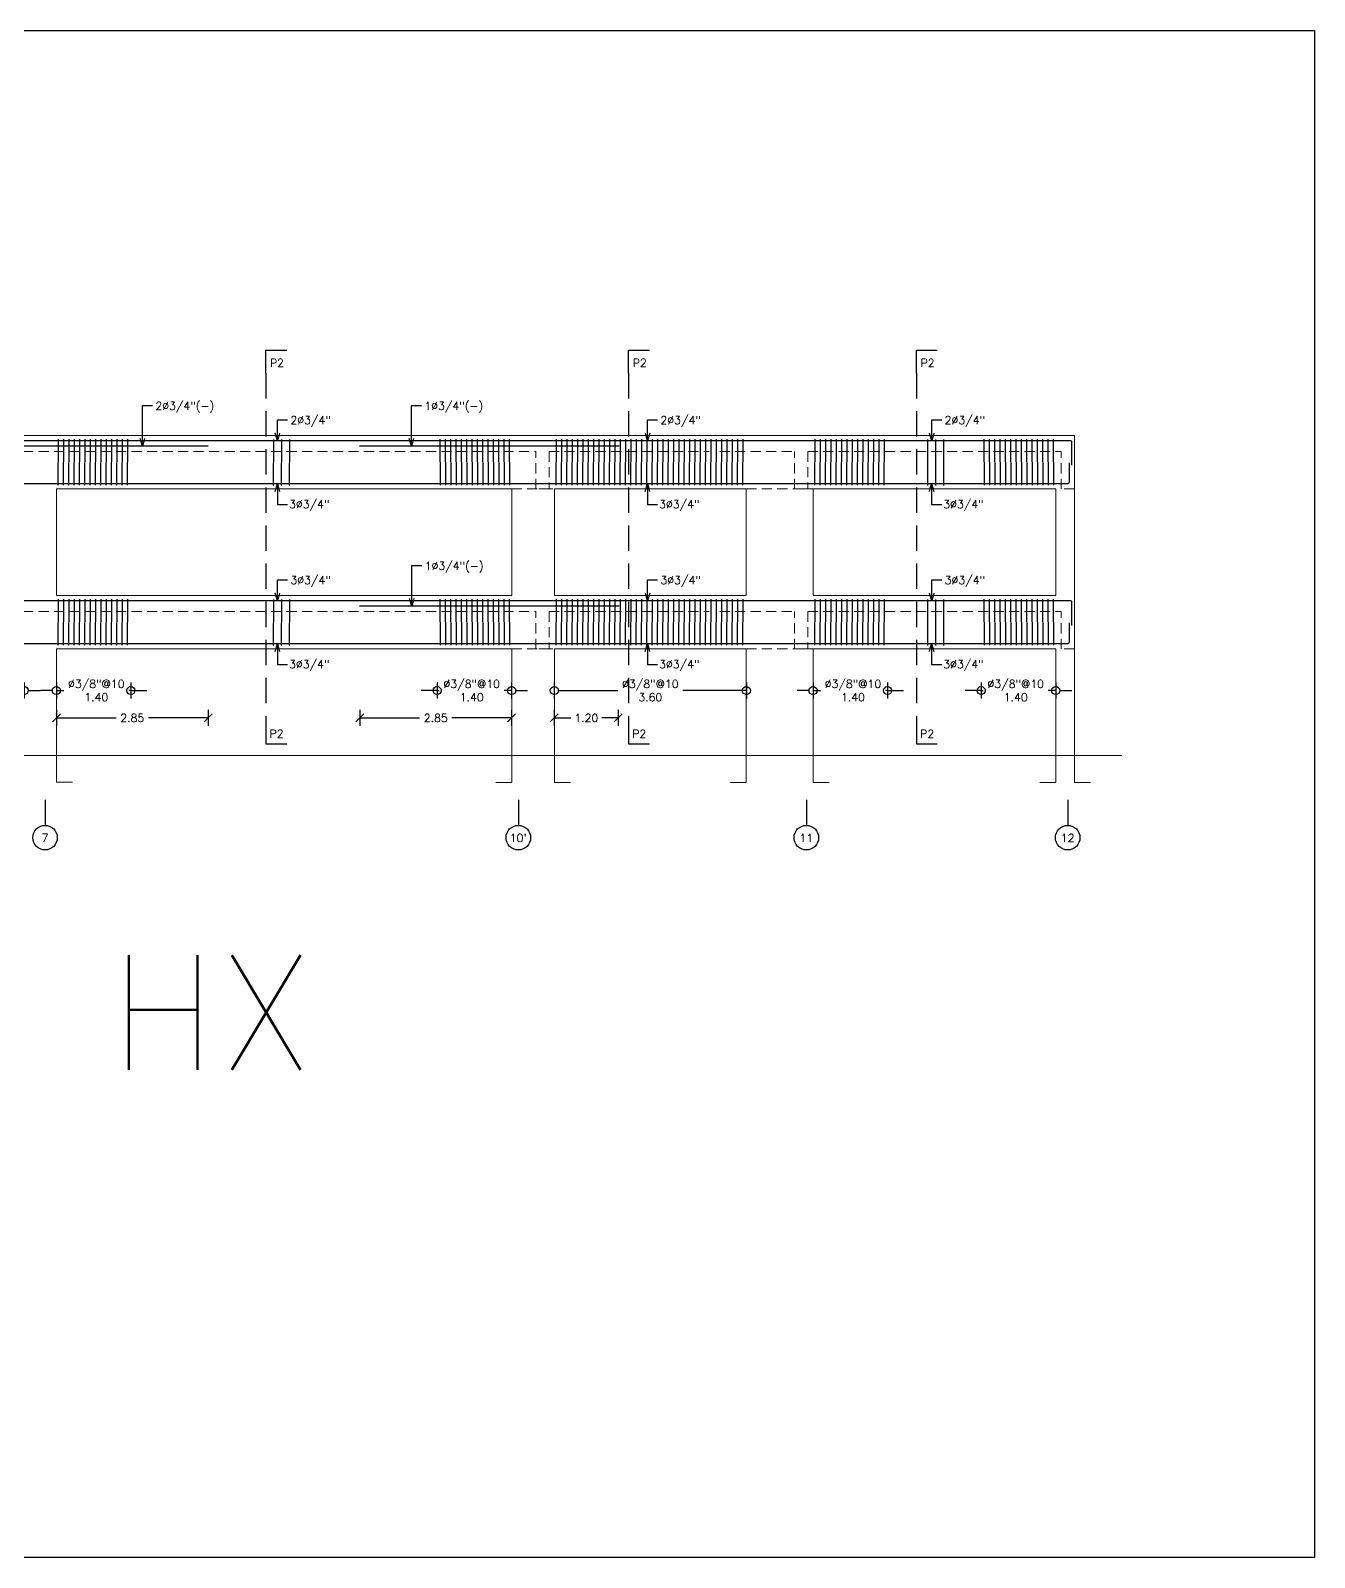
# Model space of a CAD drawing. Header units: metres. Extents: x -44 to 358, y -286 to 66.
# Drawn here: x 142.97 to 167.04, y -168.63 to -140.01 of the extents above; entities that cross this region are included whole.
import ezdxf

# ---------------------------------------------------------------- set-up
doc = ezdxf.new("R2010")
doc.units = ezdxf.units.M
doc.header["$LTSCALE"] = 0.3
doc.header["$PDMODE"] = 3
for name, pattern in [('CONTINUA', [0]), ('HIDDEN', [9.525, 6.35, -3.175]), ('HIDDEN2', [4.7625, 3.175, -1.5875])]:
    doc.linetypes.add(name, pattern=pattern)
for name, color, linetype in [('001-ACERO', 5, 'Continuous'), ('001-DIMLOSA', 4, 'Continuous'), ('001-DIMTEXTO', 4, 'Continuous'), ('001-EJES', 4, 'Continuous'), ('002-SECCION', 1, 'CONTINUA'), ('ACERO', 5, 'Continuous'), ('DIMPORTICO', 4, 'Continuous'), ('DIMTEXTO', 4, 'Continuous'), ('SECCION', 1, 'Continuous'), ('VIGA-LOSA', 1, 'Continuous')]:
    doc.layers.add(name, color=color, linetype=linetype)
doc.layers.add('Losa', color=8, linetype='HIDDEN', lineweight=18)
doc.styles.add('SIMPLEX', font='simplex_.ttf', dxfattribs={"height": 0.2})
doc.styles.add('SMPLEX', font='simplex.shx')
doc.dimstyles.new('BDIM-75', dxfattribs={"dimscale": 0.75, "dimtxt": 0.2, "dimasz": 0.2, "dimexe": 0.2, "dimexo": 0.2, "dimgap": 0.1, "dimtad": 0, "dimtih": 1, "dimtoh": 1, "dimzin": 0, "dimdsep": 46, "dimtxsty": 'SIMPLEX', "dimblk": 'OBLIQUE', "dimcen": 0.2, "dimdle": 0.2, "dimclrd": 4, "dimclre": 4, "dimclrt": 256, "dimadec": 0, "dimazin": 0, "dimtfac": 1, "dimtofl": 0, "dimtmove": 1, "dimatfit": 3, "dimldrblk": 'OPEN30', "dimfxl": 0.15, "dimtfill": 1, "dimtolj": 1, "dimtzin": 0, "dimlwd": -1, "dimlwe": -1, "dimarcsym": 0})
doc.dimstyles.new('DIM-75', dxfattribs={"dimscale": 0.75, "dimtxt": 0.2, "dimasz": 0.2, "dimexe": 0.2, "dimexo": 0.2, "dimgap": 0.1, "dimtad": 0, "dimtih": 1, "dimtoh": 1, "dimzin": 0, "dimdsep": 46, "dimtxsty": 'SMPLEX', "dimblk1": 'OBLIQUE', "dimblk2": 'OBLIQUE', "dimsah": 1, "dimcen": 0.2, "dimclrd": 4, "dimclre": 4, "dimclrt": 4, "dimadec": 0, "dimazin": 0, "dimtfac": 1, "dimtmove": 0, "dimatfit": 3, "dimldrblk": 'OBLIQUE', "dimfxl": 0.2, "dimfxlon": 1, "dimtfill": 1, "dimtolj": 1, "dimtzin": 0, "dimarcsym": 0})

# ---------------------------------------------------------------- blocks, each defined once
blk = doc.blocks.new('_OBLIQUE')
at = {"color": 0, "linetype": 'ByBlock'}
blk.add_line((-0.5, -0.5), (0.5, 0.5), dxfattribs=at)
blk = doc.blocks.new('_Open30')
at = {"color": 0, "lineweight": -2}
for p, q in [((-1, 0.27), (0, 0)), ((0, 0), (-1, -0.27)), ((0, 0), (-1, 0))]:
    blk.add_line(p, q, dxfattribs=at)
blk = doc.blocks.new('*U1473')
at = {"layer": '001-ACERO'}
blk.add_line((-0.001, -0.685), (0.001, 0.175), dxfattribs=at)
blk = doc.blocks.new('*U1474')
at = {"layer": 'VIGA-LOSA', "color": 0, "linetype": 'ByBlock', "lineweight": -2, "transparency": 16777216}
for p in [(0, 0), (0.15, 0), (0.3, 0)]:
    blk.add_blockref('*U1473', p, dxfattribs=at)
blk = doc.blocks.new('*U854')
at = {"color": 8, "linetype": 'HIDDEN2', "ltscale": 0.5}
blk.add_line((0, 3.076), (0, -3.444), dxfattribs=at)
at = {"color": 6, "linetype": 'CONTINUA'}
for points in [[(0, 3.076), (0, 3.507), (0.391, 3.507)], [(0, -3.444), (0, -3.875), (0.391, -3.875)]]:
    blk.add_lwpolyline(points, dxfattribs=at)
at = {"color": 4, "style": 'SMPLEX'}
for tag, p in [('P##', (0.078, 3.19)), ('P#', (0.069, -3.76))]:
    blk.add_attdef(tag, p, '', height=0.15, dxfattribs=at)
blk = doc.blocks.new('*D1477')
at = {"layer": '001-DIMTEXTO', "color": 4, "lineweight": -2, "transparency": 16777216}
for p, q in [((143.453, -152.748), (143.453, -153.048)), ((146.299, -152.748), (146.299, -153.048)), ((143.453, -152.898), (144.572, -152.898)), ((146.299, -152.898), (145.179, -152.898))]:
    blk.add_line(p, q, dxfattribs=at)
at = {"layer": 'DEFPOINTS', "color": 0, "transparency": 16777216}
for p in [(143.453, -151.604), (146.299, -151.604), (146.299, -152.898)]:
    blk.add_point(p, dxfattribs=at)
at = {"layer": '001-DIMTEXTO', "color": 4, "lineweight": -2, "transparency": 16777216, "xscale": 0.15, "yscale": 0.15, "zscale": 0.15, "rotation": 180}
blk.add_blockref('_OBLIQUE', (143.453, -152.898), dxfattribs=at)
at = {"layer": '001-DIMTEXTO', "color": 4, "lineweight": -2, "transparency": 16777216, "xscale": 0.15, "yscale": 0.15, "zscale": 0.15}
blk.add_blockref('_OBLIQUE', (146.299, -152.898), dxfattribs=at)
at = {"layer": '001-DIMTEXTO', "color": 4, "transparency": 16777216, "insert": (144.876, -152.898), "char_height": 0.15, "attachment_point": 5, "style": 'SMPLEX', "bg_fill": 3, "box_fill_scale": 1.1, "bg_fill_color": 256, "bg_fill_true_color": 13158600, "bg_fill_transparency": 0}
blk.add_mtext('\\A1;2.85', dxfattribs=at)
blk = doc.blocks.new('*D1478')
at = {"layer": '001-DIMTEXTO', "color": 4, "lineweight": -2, "transparency": 16777216}
for p, q in [((149.144, -152.748), (149.144, -153.048)), ((151.99, -152.748), (151.99, -153.048)), ((149.144, -152.898), (150.264, -152.898)), ((151.99, -152.898), (150.871, -152.898))]:
    blk.add_line(p, q, dxfattribs=at)
at = {"layer": 'DEFPOINTS', "color": 0, "transparency": 16777216}
for p in [(149.144, -151.604), (151.99, -151.604), (151.99, -152.898)]:
    blk.add_point(p, dxfattribs=at)
at = {"layer": '001-DIMTEXTO', "color": 4, "lineweight": -2, "transparency": 16777216, "xscale": 0.15, "yscale": 0.15, "zscale": 0.15, "rotation": 180}
blk.add_blockref('_OBLIQUE', (149.144, -152.898), dxfattribs=at)
at = {"layer": '001-DIMTEXTO', "color": 4, "lineweight": -2, "transparency": 16777216, "xscale": 0.15, "yscale": 0.15, "zscale": 0.15}
blk.add_blockref('_OBLIQUE', (151.99, -152.898), dxfattribs=at)
at = {"layer": '001-DIMTEXTO', "color": 4, "transparency": 16777216, "insert": (150.567, -152.898), "char_height": 0.15, "attachment_point": 5, "style": 'SMPLEX', "bg_fill": 3, "box_fill_scale": 1.1, "bg_fill_color": 256, "bg_fill_true_color": 13158600, "bg_fill_transparency": 0}
blk.add_mtext('\\A1;2.85', dxfattribs=at)
blk = doc.blocks.new('*D1479')
at = {"layer": '001-DIMTEXTO', "color": 4, "lineweight": -2, "transparency": 16777216}
for p, q in [((152.79, -152.748), (152.79, -153.048)), ((153.99, -152.748), (153.99, -153.048)), ((152.79, -152.898), (153.101, -152.898)), ((153.99, -152.898), (153.679, -152.898))]:
    blk.add_line(p, q, dxfattribs=at)
at = {"layer": 'DEFPOINTS', "color": 0, "transparency": 16777216}
for p in [(152.79, -151.604), (153.99, -151.604), (153.99, -152.898)]:
    blk.add_point(p, dxfattribs=at)
at = {"layer": '001-DIMTEXTO', "color": 4, "lineweight": -2, "transparency": 16777216, "xscale": 0.15, "yscale": 0.15, "zscale": 0.15, "rotation": 180}
blk.add_blockref('_OBLIQUE', (152.79, -152.898), dxfattribs=at)
at = {"layer": '001-DIMTEXTO', "color": 4, "lineweight": -2, "transparency": 16777216, "xscale": 0.15, "yscale": 0.15, "zscale": 0.15}
blk.add_blockref('_OBLIQUE', (153.99, -152.898), dxfattribs=at)
at = {"layer": '001-DIMTEXTO', "color": 4, "transparency": 16777216, "insert": (153.39, -152.898), "char_height": 0.15, "attachment_point": 5, "style": 'SMPLEX', "bg_fill": 3, "box_fill_scale": 1.1, "bg_fill_color": 256, "bg_fill_true_color": 13158600, "bg_fill_transparency": 0}
blk.add_mtext('\\A1;1.20', dxfattribs=at)
blk = doc.blocks.new('*U1475')
at = {"layer": '001-ACERO'}
blk.add_line((-0.001, -0.685), (0.001, 0.175), dxfattribs=at)
blk = doc.blocks.new('*U1476')
at = {"layer": 'VIGA-LOSA', "color": 0, "linetype": 'ByBlock', "lineweight": -2, "transparency": 16777216}
for p in [(0, 0), (0.15, 0), (0.3, 0)]:
    blk.add_blockref('*U1475', p, dxfattribs=at)
blk = doc.blocks.new('*U1471')
at = {"layer": '001-ACERO'}
blk.add_line((-0.001, -0.685), (0.001, 0.175), dxfattribs=at)
blk = doc.blocks.new('*U1472')
at = {"layer": 'VIGA-LOSA', "color": 0, "linetype": 'ByBlock', "lineweight": -2, "transparency": 16777216}
for p in [(0, 0), (0.15, 0), (0.3, 0)]:
    blk.add_blockref('*U1471', p, dxfattribs=at)
blk = doc.blocks.new('*U1469')
at = {"layer": '001-ACERO'}
blk.add_line((-0.001, -0.685), (0.001, 0.175), dxfattribs=at)
blk = doc.blocks.new('*U1470')
at = {"layer": 'VIGA-LOSA', "color": 0, "linetype": 'ByBlock', "lineweight": -2, "transparency": 16777216}
for p in [(0, 0), (0.15, 0), (0.3, 0)]:
    blk.add_blockref('*U1469', p, dxfattribs=at)
blk = doc.blocks.new('_DotBlank')
at = {"color": 0, "linetype": 'ByBlock', "lineweight": -2}
blk.add_line((-0.5, 0), (-1, 0), dxfattribs=at)
blk.add_circle((0, 0), 0.5, dxfattribs=at)
blk = doc.blocks.new('_Origin')
at = {"color": 0, "linetype": 'ByBlock', "lineweight": -2}
blk.add_line((0, 0), (-1, 0), dxfattribs=at)
blk.add_circle((0, 0), 0.5, dxfattribs=at)
blk = doc.blocks.new('*D1486')
at = {"layer": '001-DIMTEXTO', "color": 4, "lineweight": -2, "transparency": 16777216}
for p, q in [((141.455, -152.234), (141.455, -152.534)), ((142.852, -152.234), (142.852, -152.534)), ((141.305, -152.384), (141.155, -152.384)), ((141.455, -152.384), (141.493, -152.384)), ((142.852, -152.384), (142.714, -152.384)), ((143.002, -152.384), (143.152, -152.384))]:
    blk.add_line(p, q, dxfattribs=at)
at = {"layer": 'DEFPOINTS', "color": 0, "transparency": 16777216}
for p in [(141.455, -151.604), (142.852, -151.604), (141.455, -152.384)]:
    blk.add_point(p, dxfattribs=at)
at = {"layer": '001-DIMTEXTO', "color": 4, "lineweight": -2, "transparency": 16777216, "xscale": 0.15, "yscale": 0.15, "zscale": 0.15}
blk.add_blockref('_Origin', (141.455, -152.384), dxfattribs=at)
at = {"layer": '001-DIMTEXTO', "color": 4, "lineweight": -2, "transparency": 16777216, "xscale": 0.15, "yscale": 0.15, "zscale": 0.15, "rotation": 180}
blk.add_blockref('_DotBlank', (142.852, -152.384), dxfattribs=at)
at = {"layer": '001-DIMTEXTO', "color": 4, "transparency": 16777216, "insert": (142.104, -152.384), "char_height": 0.15, "attachment_point": 5, "style": 'SMPLEX'}
blk.add_mtext('\\A1;∅3/8"@10\\P1.40', dxfattribs=at)
blk = doc.blocks.new('*U1497')
at = {"layer": '001-ACERO'}
blk.add_line((-0.001, -0.435), (0.001, 0.428), dxfattribs=at)
blk = doc.blocks.new('*U1498')
at = {"layer": 'VIGA-LOSA', "color": 0, "linetype": 'ByBlock', "lineweight": -2, "transparency": 16777216}
for p in [(0, 0), (0.1, 0), (0.2, 0), (0.3, 0), (0.4, 0), (0.5, 0), (0.6, 0), (0.7, 0), (0.8, 0), (0.9, 0), (1, 0), (1.1, 0), (1.2, 0), (1.3, 0)]:
    blk.add_blockref('*U1497', p, dxfattribs=at)
blk = doc.blocks.new('*D1499')
at = {"layer": '001-DIMTEXTO', "color": 4, "lineweight": -2, "transparency": 16777216}
for p, q in [((143.453, -152.234), (143.453, -152.534)), ((144.85, -152.234), (144.85, -152.534)), ((143.303, -152.384), (143.153, -152.384)), ((143.453, -152.384), (143.591, -152.384)), ((144.85, -152.384), (144.812, -152.384)), ((145, -152.384), (145.15, -152.384))]:
    blk.add_line(p, q, dxfattribs=at)
at = {"layer": 'DEFPOINTS', "color": 0, "transparency": 16777216}
for p in [(143.453, -151.604), (144.85, -151.604), (144.85, -152.384)]:
    blk.add_point(p, dxfattribs=at)
at = {"layer": '001-DIMTEXTO', "color": 4, "lineweight": -2, "transparency": 16777216, "xscale": 0.15, "yscale": 0.15, "zscale": 0.15}
blk.add_blockref('_DotBlank', (143.453, -152.384), dxfattribs=at)
at = {"layer": '001-DIMTEXTO', "color": 4, "lineweight": -2, "transparency": 16777216, "xscale": 0.15, "yscale": 0.15, "zscale": 0.15, "rotation": 180}
blk.add_blockref('_Origin', (144.85, -152.384), dxfattribs=at)
at = {"layer": '001-DIMTEXTO', "color": 4, "transparency": 16777216, "insert": (144.202, -152.384), "char_height": 0.15, "attachment_point": 5, "style": 'SMPLEX'}
blk.add_mtext('\\A1;∅3/8"@10\\P1.40', dxfattribs=at)
blk = doc.blocks.new('*U1495')
at = {"layer": '001-ACERO'}
blk.add_line((-0.001, -0.435), (0.001, 0.428), dxfattribs=at)
blk = doc.blocks.new('*U1496')
at = {"layer": 'VIGA-LOSA', "color": 0, "linetype": 'ByBlock', "lineweight": -2, "transparency": 16777216}
for p in [(0, 0), (0.1, 0), (0.2, 0), (0.3, 0), (0.4, 0), (0.5, 0), (0.6, 0), (0.7, 0), (0.8, 0), (0.9, 0), (1, 0), (1.1, 0), (1.2, 0), (1.3, 0)]:
    blk.add_blockref('*U1495', p, dxfattribs=at)
blk = doc.blocks.new('*U1502')
at = {"layer": '001-ACERO'}
blk.add_line((-0.001, -0.435), (0.001, 0.428), dxfattribs=at)
blk = doc.blocks.new('*U1503')
at = {"layer": 'VIGA-LOSA', "color": 0, "linetype": 'ByBlock', "lineweight": -2, "transparency": 16777216}
for p in [(0, 0), (0.1, 0), (0.2, 0), (0.3, 0), (0.4, 0), (0.5, 0), (0.6, 0), (0.7, 0), (0.8, 0), (0.9, 0), (1, 0), (1.1, 0), (1.2, 0), (1.3, 0), (1.4, 0), (1.5, 0), (1.6, 0), (1.7, 0), (1.8, 0), (1.9, 0), (2, 0), (2.1, 0), (2.2, 0), (2.3, 0), (2.4, 0), (2.5, 0), (2.6, 0), (2.7, 0), (2.8, 0), (2.9, 0), (3, 0), (3.1, 0), (3.2, 0), (3.3, 0), (3.4, 0), (3.5, 0)]:
    blk.add_blockref('*U1502', p, dxfattribs=at)
blk = doc.blocks.new('*D1504')
at = {"layer": '001-DIMTEXTO', "color": 4, "lineweight": -2, "transparency": 16777216}
for p, q in [((152.79, -152.234), (152.79, -152.534)), ((156.39, -152.234), (156.39, -152.534)), ((152.94, -152.384), (153.979, -152.384)), ((156.24, -152.384), (155.201, -152.384))]:
    blk.add_line(p, q, dxfattribs=at)
at = {"layer": 'DEFPOINTS', "color": 0, "transparency": 16777216}
for p in [(152.79, -151.604), (156.39, -151.611), (156.39, -152.384)]:
    blk.add_point(p, dxfattribs=at)
at = {"layer": '001-DIMTEXTO', "color": 4, "lineweight": -2, "transparency": 16777216, "xscale": 0.15, "yscale": 0.15, "zscale": 0.15, "rotation": 180}
blk.add_blockref('_DotBlank', (152.79, -152.384), dxfattribs=at)
at = {"layer": '001-DIMTEXTO', "color": 4, "lineweight": -2, "transparency": 16777216, "xscale": 0.15, "yscale": 0.15, "zscale": 0.15}
blk.add_blockref('_Origin', (156.39, -152.384), dxfattribs=at)
at = {"layer": '001-DIMTEXTO', "color": 4, "transparency": 16777216, "insert": (154.59, -152.384), "char_height": 0.15, "attachment_point": 5, "style": 'SMPLEX'}
blk.add_mtext('\\A1;∅3/8"@10\\P3.60', dxfattribs=at)
blk = doc.blocks.new('*U1500')
at = {"layer": '001-ACERO'}
blk.add_line((-0.001, -0.435), (0.001, 0.428), dxfattribs=at)
blk = doc.blocks.new('*U1501')
at = {"layer": 'VIGA-LOSA', "color": 0, "linetype": 'ByBlock', "lineweight": -2, "transparency": 16777216}
for p in [(0, 0), (0.1, 0), (0.2, 0), (0.3, 0), (0.4, 0), (0.5, 0), (0.6, 0), (0.7, 0), (0.8, 0), (0.9, 0), (1, 0), (1.1, 0), (1.2, 0), (1.3, 0), (1.4, 0), (1.5, 0), (1.6, 0), (1.7, 0), (1.8, 0), (1.9, 0), (2, 0), (2.1, 0), (2.2, 0), (2.3, 0), (2.4, 0), (2.5, 0), (2.6, 0), (2.7, 0), (2.8, 0), (2.9, 0), (3, 0), (3.1, 0), (3.2, 0), (3.3, 0), (3.4, 0), (3.5, 0)]:
    blk.add_blockref('*U1500', p, dxfattribs=at)
blk = doc.blocks.new('*U1507')
at = {"layer": '001-ACERO'}
blk.add_line((-0.001, -0.435), (0.001, 0.428), dxfattribs=at)
blk = doc.blocks.new('*U1508')
at = {"layer": 'VIGA-LOSA', "color": 0, "linetype": 'ByBlock', "lineweight": -2, "transparency": 16777216}
for p in [(0, 0), (0.1, 0), (0.2, 0), (0.3, 0), (0.4, 0), (0.5, 0), (0.6, 0), (0.7, 0), (0.8, 0), (0.9, 0), (1, 0), (1.1, 0), (1.2, 0), (1.3, 0)]:
    blk.add_blockref('*U1507', p, dxfattribs=at)
blk = doc.blocks.new('*D1509')
at = {"layer": '001-DIMTEXTO', "color": 4, "lineweight": -2, "transparency": 16777216}
for p, q in [((157.64, -152.234), (157.64, -152.534)), ((159.037, -152.234), (159.037, -152.534)), ((157.49, -152.384), (157.34, -152.384)), ((157.64, -152.384), (157.778, -152.384)), ((159.037, -152.384), (158.999, -152.384)), ((159.187, -152.384), (159.337, -152.384))]:
    blk.add_line(p, q, dxfattribs=at)
at = {"layer": 'DEFPOINTS', "color": 0, "transparency": 16777216}
for p in [(157.64, -151.604), (159.037, -151.604), (159.037, -152.384)]:
    blk.add_point(p, dxfattribs=at)
at = {"layer": '001-DIMTEXTO', "color": 4, "lineweight": -2, "transparency": 16777216, "xscale": 0.15, "yscale": 0.15, "zscale": 0.15}
blk.add_blockref('_DotBlank', (157.64, -152.384), dxfattribs=at)
at = {"layer": '001-DIMTEXTO', "color": 4, "lineweight": -2, "transparency": 16777216, "xscale": 0.15, "yscale": 0.15, "zscale": 0.15, "rotation": 180}
blk.add_blockref('_Origin', (159.037, -152.384), dxfattribs=at)
at = {"layer": '001-DIMTEXTO', "color": 4, "transparency": 16777216, "insert": (158.389, -152.384), "char_height": 0.15, "attachment_point": 5, "style": 'SMPLEX'}
blk.add_mtext('\\A1;∅3/8"@10\\P1.40', dxfattribs=at)
blk = doc.blocks.new('*U1505')
at = {"layer": '001-ACERO'}
blk.add_line((-0.001, -0.435), (0.001, 0.428), dxfattribs=at)
blk = doc.blocks.new('*U1506')
at = {"layer": 'VIGA-LOSA', "color": 0, "linetype": 'ByBlock', "lineweight": -2, "transparency": 16777216}
for p in [(0, 0), (0.1, 0), (0.2, 0), (0.3, 0), (0.4, 0), (0.5, 0), (0.6, 0), (0.7, 0), (0.8, 0), (0.9, 0), (1, 0), (1.1, 0), (1.2, 0), (1.3, 0)]:
    blk.add_blockref('*U1505', p, dxfattribs=at)
blk = doc.blocks.new('*U1510')
at = {"layer": '001-ACERO'}
blk.add_line((-0.001, -0.435), (0.001, 0.428), dxfattribs=at)
blk = doc.blocks.new('*U1511')
at = {"layer": 'VIGA-LOSA', "color": 0, "linetype": 'ByBlock', "lineweight": -2, "transparency": 16777216}
for p in [(0, 0), (0.1, 0), (0.2, 0), (0.3, 0), (0.4, 0), (0.5, 0), (0.6, 0), (0.7, 0), (0.8, 0), (0.9, 0), (1, 0), (1.1, 0), (1.2, 0), (1.3, 0)]:
    blk.add_blockref('*U1510', p, dxfattribs=at)
blk = doc.blocks.new('*D1514')
at = {"layer": '001-DIMTEXTO', "color": 4, "lineweight": -2, "transparency": 16777216}
for p, q in [((150.593, -152.234), (150.593, -152.534)), ((151.99, -152.234), (151.99, -152.534)), ((150.443, -152.384), (150.293, -152.384)), ((150.593, -152.384), (150.631, -152.384)), ((151.99, -152.384), (151.852, -152.384)), ((152.14, -152.384), (152.29, -152.384))]:
    blk.add_line(p, q, dxfattribs=at)
at = {"layer": 'DEFPOINTS', "color": 0, "transparency": 16777216}
for p in [(150.593, -151.604), (151.99, -151.604), (150.593, -152.384)]:
    blk.add_point(p, dxfattribs=at)
at = {"layer": '001-DIMTEXTO', "color": 4, "lineweight": -2, "transparency": 16777216, "xscale": 0.15, "yscale": 0.15, "zscale": 0.15}
blk.add_blockref('_Origin', (150.593, -152.384), dxfattribs=at)
at = {"layer": '001-DIMTEXTO', "color": 4, "lineweight": -2, "transparency": 16777216, "xscale": 0.15, "yscale": 0.15, "zscale": 0.15, "rotation": 180}
blk.add_blockref('_DotBlank', (151.99, -152.384), dxfattribs=at)
at = {"layer": '001-DIMTEXTO', "color": 4, "transparency": 16777216, "insert": (151.241, -152.384), "char_height": 0.15, "attachment_point": 5, "style": 'SMPLEX'}
blk.add_mtext('\\A1;∅3/8"@10\\P1.40', dxfattribs=at)
blk = doc.blocks.new('*U1512')
at = {"layer": '001-ACERO'}
blk.add_line((-0.001, -0.435), (0.001, 0.428), dxfattribs=at)
blk = doc.blocks.new('*U1513')
at = {"layer": 'VIGA-LOSA', "color": 0, "linetype": 'ByBlock', "lineweight": -2, "transparency": 16777216}
for p in [(0, 0), (0.1, 0), (0.2, 0), (0.3, 0), (0.4, 0), (0.5, 0), (0.6, 0), (0.7, 0), (0.8, 0), (0.9, 0), (1, 0), (1.1, 0), (1.2, 0), (1.3, 0)]:
    blk.add_blockref('*U1512', p, dxfattribs=at)
blk = doc.blocks.new('*U1515')
at = {"layer": '001-ACERO'}
blk.add_line((-0.001, -0.435), (0.001, 0.428), dxfattribs=at)
blk = doc.blocks.new('*U1516')
at = {"layer": 'VIGA-LOSA', "color": 0, "linetype": 'ByBlock', "lineweight": -2, "transparency": 16777216}
for p in [(0, 0), (0.1, 0), (0.2, 0), (0.3, 0), (0.4, 0), (0.5, 0), (0.6, 0), (0.7, 0), (0.8, 0), (0.9, 0), (1, 0), (1.1, 0), (1.2, 0), (1.3, 0)]:
    blk.add_blockref('*U1515', p, dxfattribs=at)
blk = doc.blocks.new('*D1519')
at = {"layer": '001-DIMTEXTO', "color": 4, "lineweight": -2, "transparency": 16777216}
for p, q in [((160.793, -152.234), (160.793, -152.534)), ((162.19, -152.234), (162.19, -152.534)), ((160.643, -152.384), (160.493, -152.384)), ((160.793, -152.384), (160.831, -152.384)), ((162.19, -152.384), (162.052, -152.384)), ((162.34, -152.384), (162.49, -152.384))]:
    blk.add_line(p, q, dxfattribs=at)
at = {"layer": 'DEFPOINTS', "color": 0, "transparency": 16777216}
for p in [(160.793, -151.604), (162.19, -151.604), (160.793, -152.384)]:
    blk.add_point(p, dxfattribs=at)
at = {"layer": '001-DIMTEXTO', "color": 4, "lineweight": -2, "transparency": 16777216, "xscale": 0.15, "yscale": 0.15, "zscale": 0.15}
blk.add_blockref('_Origin', (160.793, -152.384), dxfattribs=at)
at = {"layer": '001-DIMTEXTO', "color": 4, "lineweight": -2, "transparency": 16777216, "xscale": 0.15, "yscale": 0.15, "zscale": 0.15, "rotation": 180}
blk.add_blockref('_DotBlank', (162.19, -152.384), dxfattribs=at)
at = {"layer": '001-DIMTEXTO', "color": 4, "transparency": 16777216, "insert": (161.441, -152.384), "char_height": 0.15, "attachment_point": 5, "style": 'SMPLEX'}
blk.add_mtext('\\A1;∅3/8"@10\\P1.40', dxfattribs=at)
blk = doc.blocks.new('*U1517')
at = {"layer": '001-ACERO'}
blk.add_line((-0.001, -0.435), (0.001, 0.428), dxfattribs=at)
blk = doc.blocks.new('*U1518')
at = {"layer": 'VIGA-LOSA', "color": 0, "linetype": 'ByBlock', "lineweight": -2, "transparency": 16777216}
for p in [(0, 0), (0.1, 0), (0.2, 0), (0.3, 0), (0.4, 0), (0.5, 0), (0.6, 0), (0.7, 0), (0.8, 0), (0.9, 0), (1, 0), (1.1, 0), (1.2, 0), (1.3, 0)]:
    blk.add_blockref('*U1517', p, dxfattribs=at)

msp = doc.modelspace()

# ---------------------------------------------------------------- linework, layer by layer
at = {"layer": '001-EJES', "color": 1, "ltscale": 0.02}
for p, q in [((143.2406951, -154.4336038), (143.2406951, -154.9118178)), ((152.1150951, -154.4336038), (152.1150951, -154.9118178)), ((157.5150951, -154.4336038), (157.5150951, -154.9118178)), ((162.4150951, -154.4336038), (162.4150951, -154.9118178))]:
    msp.add_line(p, q, dxfattribs=at)
at = {"layer": '001-EJES', "color": 1}
for centre in [(143.2406951, -155.1418477), (152.1150951, -155.1418477), (157.5150951, -155.1418477), (162.4150951, -155.1418477)]:
    msp.add_circle(centre, 0.2300299, dxfattribs=at)
at = {"layer": '002-SECCION', "lineweight": 0}
for p, q in [((136.6900951, -147.6040788), (162.5400951, -147.6040788)), ((162.5400951, -154.1060475), (162.5400951, -147.6040788)), ((143.4528525, -150.6040788), (143.4528525, -148.6040788)), ((143.4528525, -148.6040788), (151.9900951, -148.6040788)), ((151.9900951, -150.6040788), (151.9900951, -148.6040788)), ((152.7900951, -150.6040788), (152.7900951, -148.6040788)), ((152.7900951, -148.6040788), (156.3895997, -148.6040788)), ((156.3895997, -150.6040788), (156.3895997, -148.6040788)), ((157.6400951, -150.6040788), (157.6400951, -148.6040788)), ((157.6400951, -148.6040788), (162.1900951, -148.6040788)), ((162.1900951, -150.6040788), (162.1900951, -148.6040788)), ((143.4528525, -150.6040788), (151.9900951, -150.6040788)), ((152.7900951, -150.6040788), (156.3895997, -150.6040788)), ((157.6400951, -150.6040788), (162.1900951, -150.6040788)), ((143.4528525, -151.6040788), (151.9900951, -151.6040788)), ((143.4528525, -151.6040788), (143.4528525, -154.1060475)), ((151.9900951, -154.1060475), (151.9900951, -151.6040788)), ((152.7900951, -151.6040788), (156.3895997, -151.6040788)), ((152.7900951, -154.1060475), (152.7900951, -151.6040788)), ((156.3895997, -154.1060475), (156.3895997, -151.6040788)), ((157.6400951, -151.6040788), (162.1900951, -151.6040788)), ((157.6400951, -154.1060475), (157.6400951, -151.6040788)), ((162.1900951, -154.1060475), (162.1900951, -151.6040788)), ((143.4528525, -154.1040788), (143.7528525, -154.1040788)), ((151.6900951, -154.1060475), (151.9900951, -154.1060475)), ((152.7900951, -154.1060475), (153.0900951, -154.1060475)), ((156.0895997, -154.1060475), (156.3895997, -154.1060475)), ((157.6400951, -154.1060475), (157.9400951, -154.1060475)), ((161.8900951, -154.1060475), (162.1900951, -154.1060475)), ((162.5400951, -154.1060475), (162.8400951, -154.1060475))]:
    msp.add_line(p, q, dxfattribs=at)
at = {"layer": 'ACERO'}
for points in [[(162.4792464, -147.7040788), (136.7540568, -147.7040788, 0.1507257483), (136.7427904, -147.707554, 0.1507257483)], [(162.4792464, -147.7040788, -0.2480042517), (162.48798, -147.7206036), (162.48798, -148.1618668)], [(162.4428763, -148.1170554), (162.4413802, -148.484551, -0.4073149712), (162.4213858, -148.5040788)], [(162.4792464, -150.7040788, -0.2480042517), (162.48798, -150.7206036), (162.48798, -151.1618668)], [(162.4428763, -151.1170554), (162.4413802, -151.484551, -0.4073149712), (162.4213858, -151.5040788)]]:
    msp.add_lwpolyline(points, format="xyb", dxfattribs=at)
at = {"layer": 'ACERO', "color": 6}
for points in [[(146.2986, -147.8040788), (141.0549626, -147.8040788)], [(154.0034699, -147.8040788), (149.1378875, -147.8040788)], [(154.0034699, -150.8040788), (149.1378875, -150.8040788)]]:
    msp.add_lwpolyline(points, dxfattribs=at)
at = {"layer": 'ACERO'}
for points in [[(136.800651, -148.5040788), (162.4213858, -148.5040788)], [(162.4792464, -150.7040788), (136.7540568, -150.7040788)], [(136.800651, -151.5040788), (162.4213858, -151.5040788)]]:
    msp.add_lwpolyline(points, dxfattribs=at)
at = {"layer": 'DIMTEXTO'}
msp.add_lwpolyline([(-5.0701956, -140.0118319), (167.0422281, -140.0118319), (167.0422281, -168.6345631), (-5.0701956, -168.6345631)], close=True, dxfattribs=at)
at = {"layer": 'Losa', "lineweight": 0, "ltscale": 0.1}
for p, q in [((137.0200951, -147.9040788), (152.4400951, -147.9040788)), ((152.6900951, -147.9040788), (155.6900951, -147.9040788)), ((155.8900951, -147.9040788), (157.2900951, -147.9040788)), ((157.5400951, -147.9040788), (162.2900951, -147.9040788)), ((157.5400951, -147.9040788), (160.5400951, -147.9040788)), ((151.9900951, -148.6040788), (152.7900951, -148.6040788)), ((156.3895997, -148.6040788), (157.6400951, -148.6040788)), ((137.0200951, -150.9040788), (152.4400951, -150.9040788)), ((152.6900951, -150.9040788), (155.6900951, -150.9040788)), ((155.8900951, -150.9040788), (157.2900951, -150.9040788)), ((157.5400951, -150.9040788), (162.2900951, -150.9040788)), ((157.5400951, -150.9040788), (160.5400951, -150.9040788)), ((151.9900951, -151.6040788), (152.7900951, -151.6040788)), ((156.3895997, -151.6040788), (157.6400951, -151.6040788))]:
    msp.add_line(p, q, dxfattribs=at)
for points in [[(152.6900951, -147.9040788), (152.6900951, -148.6040788), (152.4400951, -148.6040788), (152.4400951, -147.9040788)], [(157.5400951, -147.9040788), (157.5400951, -148.6040788), (157.2900951, -148.6040788), (157.2900951, -147.9040788)], [(162.5400951, -147.9040788), (162.5400951, -148.6040788), (162.2900951, -148.6040788), (162.2900951, -147.9040788)], [(152.6900951, -150.9040788), (152.6900951, -151.6040788), (152.4400951, -151.6040788), (152.4400951, -150.9040788)], [(157.5400951, -150.9040788), (157.5400951, -151.6040788), (157.2900951, -151.6040788), (157.2900951, -150.9040788)], [(162.5400951, -150.9040788), (162.5400951, -151.6040788), (162.2900951, -151.6040788), (162.2900951, -150.9040788)]]:
    msp.add_lwpolyline(points, dxfattribs=at)
at = {"layer": 'SECCION', "color": 8, "lineweight": 0, "ltscale": 0.0003}
msp.add_line((135.3873332, -153.6040788), (163.432644, -153.6040788), dxfattribs=at)

# ---------------------------------------------------------------- block references
for p in [(147.380576, -149.5077944), (159.5796375, -149.5077944)]:
    msp.add_blockref('*U854', p).add_auto_attribs({'P#': 'P2', 'P##': 'P2'})
at = {"layer": 'VIGA-LOSA'}
for name, p in [('*U1496', (143.4909527, -148.1010377)), ('*U1472', (147.5273618, -147.8530065)), ('*U1501', (152.8281953, -148.1010377)), ('*U1506', (157.6781953, -148.1010377)), ('*U1470', (159.7934716, -147.8530065)), ('*U1474', (147.5273618, -150.8530065)), ('*U1508', (157.6781953, -151.1010377)), ('*U1476', (159.7934716, -150.8530065))]:
    msp.add_blockref(name, p, dxfattribs=at)
at = {"layer": 'VIGA-LOSA', "xscale": -1}
for name, p in [('*U1513', (151.9519949, -148.1010377)), ('*U1518', (162.1519949, -148.1010377)), ('*U1516', (162.1519949, -151.1010377))]:
    msp.add_blockref(name, p, dxfattribs=at)

# ---------------------------------------------------------------- texts
at = {"layer": 'DIMPORTICO', "color": 4, "style": 'SMPLEX'}
for s, p in [('2∅3/4"(-)', (145.3093678, -147.1231198)), ('1∅3/4"(-)', (150.3516562, -147.1231198)), ('2∅3/4"', (147.841279, -147.3901443)), ('2∅3/4"', (154.7795772, -147.3901443)), ('2∅3/4"', (160.1073888, -147.3901443)), ('3∅3/4"', (147.8152069, -148.9666553)), ('3∅3/4"', (154.7535051, -148.9666553)), ('3∅3/4"', (160.0813167, -148.9666553)), ('1∅3/4"(-)', (150.3585129, -150.1231198)), ('3∅3/4"', (147.841279, -150.3901443)), ('3∅3/4"', (154.7795772, -150.3901443)), ('3∅3/4"', (160.1073888, -150.3901443)), ('3∅3/4"', (147.8152069, -151.9666553)), ('3∅3/4"', (154.7535051, -151.9666553)), ('3∅3/4"', (160.0813167, -151.9666553))]:
    msp.add_text(s, height=0.15, rotation=360, dxfattribs=at).set_placement(p)
at = {"layer": 'DIMTEXTO', "color": 4, "insert": (146.3729898, -158.4205393), "char_height": 2.14629826, "attachment_point": 5, "style": 'SMPLEX'}
msp.add_mtext('HX', dxfattribs=at)

# ---------------------------------------------------------------- dimensions: what is measured, and where the dimension line sits
at = {"layer": '001-DIMTEXTO'}
for base, p1, p2, picture, middle in [((141.4550187, -152.3841377), (142.8523964, -151.6040788), (141.4550187, -151.6040788), '*D1486', (142.1037075, -152.3841377)), ((160.7927174, -152.3841377), (162.1900951, -151.6040788), (160.7927174, -151.6040788), '*D1519', (161.4414062, -152.3841377))]:
    dim = msp.add_linear_dim(base=base, p1=p1, p2=p2, angle=180, text='∅3/8"@10\\P<>', dimstyle='DIM-75', override={"dimblk1": 'DotBlank', "dimblk2": 'Origin', "dimtfill": 0}, dxfattribs=at)
    dim.commit()
    dim.dimension.update_dxf_attribs({"geometry": picture, "text_midpoint": middle, "dimtype": 160})
dim = msp.add_linear_dim(base=(159.0374728, -152.3841377), p1=(157.6400951, -151.6040788), p2=(159.0374728, -151.6040788), text='∅3/8"@10\\P<>', dimstyle='DIM-75', override={"dimblk1": 'DotBlank', "dimblk2": 'Origin', "dimtfill": 0}, dxfattribs=at)
dim.commit()
dim.dimension.update_dxf_attribs({"geometry": '*D1509', "text_midpoint": (158.3887839, -152.3841377), "dimtype": 160})

# ---------------------------------------------------------------- leaders
at = {"layer": '001-DIMLOSA', "lineweight": 0}
for points in [[(145.0673966, -147.8064448), (145.0673966, -147.0428193), (145.2564072, -147.0428193)], [(150.109685, -147.8064448), (150.109685, -147.0428193), (150.2986956, -147.0428193)], [(147.5993078, -147.7064448), (147.5993078, -147.3098438), (147.7883184, -147.3098438)], [(154.537606, -147.7064448), (154.537606, -147.3098438), (154.7266166, -147.3098438)], [(159.8654176, -147.7064448), (159.8654176, -147.3098438), (160.0544282, -147.3098438)], [(147.598374, -148.5038198), (147.598374, -148.8946928), (147.7873846, -148.8946928)], [(154.5366722, -148.5038198), (154.5366722, -148.8946928), (154.7256828, -148.8946928)], [(159.8644838, -148.5038198), (159.8644838, -148.8946928), (160.0534944, -148.8946928)], [(150.1165417, -150.8064448), (150.1165417, -150.0428193), (150.3055523, -150.0428193)], [(147.5993078, -150.7064448), (147.5993078, -150.3098438), (147.7883184, -150.3098438)], [(154.537606, -150.7064448), (154.537606, -150.3098438), (154.7266166, -150.3098438)], [(159.8654176, -150.7064448), (159.8654176, -150.3098438), (160.0544282, -150.3098438)], [(147.598374, -151.5038198), (147.598374, -151.8946928), (147.7873846, -151.8946928)], [(154.5366722, -151.5038198), (154.5366722, -151.8946928), (154.7256828, -151.8946928)], [(159.8644838, -151.5038198), (159.8644838, -151.8946928), (160.0534944, -151.8946928)]]:
    msp.add_leader(points, dimstyle='BDIM-75', override={"dimgap": 0.1, "dimtad": 0}, dxfattribs=at)

# ---------------------------------------------------------------- next in the draw order: texts
at = {"layer": '001-EJES', "color": 4, "ltscale": 0.02, "char_height": 0.15, "attachment_point": 5, "style": 'SMPLEX', "bg_fill": 3, "box_fill_scale": 1.25, "bg_fill_color": 256, "bg_fill_true_color": 13158600, "bg_fill_transparency": 0}
for s, insert, width in [('7', (143.2393726, -155.1478224), 0.15), ("10'", (152.1137726, -155.1478224), 0.1), ('11', (157.5137726, -155.1478224), 0.1), ('12', (162.4137726, -155.1478224), 0.1)]:
    msp.add_mtext(s, dxfattribs=dict(at, insert=insert, width=width))

# ---------------------------------------------------------------- next in the draw order: dimensions: what is measured, and where the dimension line sits
at = {"layer": '001-DIMTEXTO'}
for base, p1, p2, picture, middle in [((146.2986, -152.8978294), (143.4528525, -151.6040788), (146.2986, -151.6040788), '*D1477', (144.8757263, -152.8978294)), ((151.9900951, -152.8978294), (149.1443476, -151.6040788), (151.9900951, -151.6040788), '*D1478', (150.5672213, -152.8978294)), ((153.98993, -152.8978294), (152.7900951, -151.6040788), (153.98993, -151.6040788), '*D1479', (153.3900125, -152.8978294))]:
    dim = msp.add_linear_dim(base=base, p1=p1, p2=p2, dimstyle='DIM-75', dxfattribs=at)
    dim.commit()
    dim.dimension.update_dxf_attribs({"geometry": picture, "text_midpoint": middle})

# ---------------------------------------------------------------- next in the draw order: block references
msp.add_blockref('*U854', (154.1815243, -149.5077944)).add_auto_attribs({'P#': 'P2', 'P##': 'P2'})
at = {"layer": 'VIGA-LOSA'}
for name, p in [('*U1498', (143.4909527, -151.1010377)), ('*U1503', (152.8281953, -151.1010377))]:
    msp.add_blockref(name, p, dxfattribs=at)
at = {"layer": 'VIGA-LOSA', "xscale": -1}
msp.add_blockref('*U1511', (151.9519949, -151.1010377), dxfattribs=at)

# ---------------------------------------------------------------- next in the draw order: dimensions: what is measured, and where the dimension line sits
at = {"layer": '001-DIMTEXTO'}
dim = msp.add_linear_dim(base=(144.8502302, -152.3841377), p1=(143.4528525, -151.6040788), p2=(144.8502302, -151.6040788), text='∅3/8"@10\\P<>', dimstyle='DIM-75', override={"dimblk1": 'DotBlank', "dimblk2": 'Origin', "dimtfill": 0}, dxfattribs=at)
dim.commit()
dim.dimension.update_dxf_attribs({"geometry": '*D1499', "text_midpoint": (144.2015413, -152.3841377), "dimtype": 160})
dim = msp.add_linear_dim(base=(150.5927174, -152.3841377), p1=(151.9900951, -151.6040788), p2=(150.5927174, -151.6040788), angle=180, text='∅3/8"@10\\P<>', dimstyle='DIM-75', override={"dimblk1": 'DotBlank', "dimblk2": 'Origin', "dimtfill": 0}, dxfattribs=at)
dim.commit()
dim.dimension.update_dxf_attribs({"geometry": '*D1514', "text_midpoint": (151.2414062, -152.3841377), "dimtype": 160})
dim = msp.add_linear_dim(base=(156.3895997, -152.3841377), p1=(152.7900951, -151.6040788), p2=(156.3895997, -151.6113602), text='∅3/8"@10\\P<>', dimstyle='DIM-75', override={"dimblk1": 'DotBlank', "dimblk2": 'Origin', "dimtfill": 0}, dxfattribs=at)
dim.commit()
dim.dimension.update_dxf_attribs({"geometry": '*D1504', "text_midpoint": (154.5898474, -152.3841377)})

doc.saveas('drawing.dxf')
